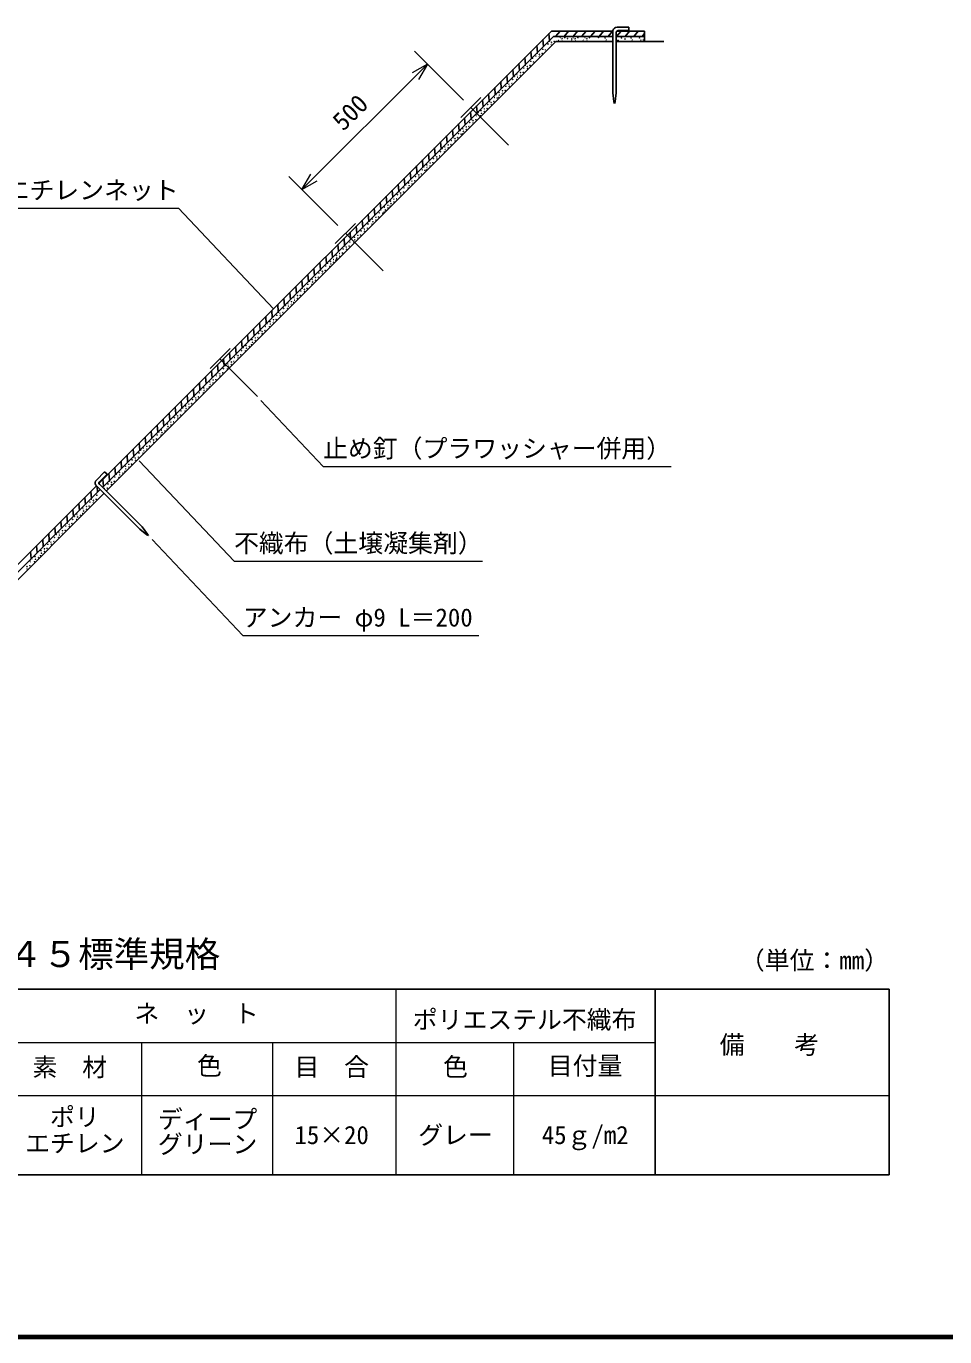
# Model space of a CAD drawing. Units: millimetres, scale not verified. Extents: x 200 to 8200, y 200 to 5825.
# Drawn here: x 1613 to 4200, y 200 to 3891 of the extents above; entities that cross this region are included whole.
import ezdxf
from ezdxf.enums import TextEntityAlignment as Align

# ---------------------------------------------------------------- set-up
doc = ezdxf.new("R2010")
doc.units = ezdxf.units.MM
doc.header["$LTSCALE"] = 20
doc.layers.add('C-MTR', color=5, linetype='Continuous')
doc.layers.add('C-MTR-TXT', color=5, linetype='Continuous')
for name, color, linetype, lineweight in [('C-MTR-FRAM', 5, 'Continuous', 25), ('C-MTR-LINE', 5, 'Continuous', 13), ('C-STR', 7, 'Continuous', 25), ('C-STR-DIM', 1, 'Continuous', 13), ('C-STR-HTXT', 1, 'Continuous', 13), ('C-TTL', 2, 'Continuous', 70)]:
    doc.layers.add(name, color=color, linetype=linetype, lineweight=lineweight)
doc.styles.add('ＭＳ ゴシック', font='')
doc.styles.get('ＭＳ ゴシック').set_extended_font_data('MS Gothic')

msp = doc.modelspace()

# ---------------------------------------------------------------- linework, layer by layer
at = {"layer": 'C-MTR-FRAM'}
for p, q in [((860.7, 1179.02), (4043.22, 1179.02)), ((3384.89, 1179.02), (3384.89, 656.02)), ((4043.22, 1179.02), (4043.22, 656.02)), ((860.7, 656.02), (4043.22, 656.02))]:
    msp.add_line(p, q, dxfattribs=at)
at = {"layer": 'C-MTR-LINE'}
for p, q in [((2654.58, 1179.02), (2654.58, 656.02)), ((1528.32, 1029.02), (3384.89, 1029.02)), ((1938.39, 1029.02), (1938.39, 656.02)), ((2306.74, 1029.02), (2306.74, 656.02)), ((2985.66, 1029.02), (2985.66, 656.02)), ((860.7, 879.02), (4043.22, 879.02))]:
    msp.add_line(p, q, dxfattribs=at)
at = {"layer": 'C-STR'}
for p, q in [((1818.19, 2603.07), (3092.12, 3877)), ((3092.12, 3877), (3265.55, 3877)), ((3116.86, 3877), (3104.27, 3862)), ((3140.86, 3877), (3128.27, 3862)), ((3166.09, 3877), (3153.5, 3862)), ((3190.09, 3877), (3177.5, 3862)), ((3215.32, 3877), (3202.73, 3862)), ((3239.32, 3877), (3226.73, 3862)), ((3264.55, 3877), (3251.96, 3862)), ((3265.55, 3878.79), (3265.55, 3703.08)), ((3288.55, 3877), (3275.96, 3862)), ((3276.44, 3877), (3354.55, 3877)), ((3277.07, 3887.68), (3310.01, 3887.68)), ((3310.01, 3878.06), (3279.96, 3878.06)), ((3312.55, 3877), (3299.96, 3862)), ((3310.01, 3878.06), (3310.01, 3887.68)), ((3319.37, 3877), (3334.06, 3877)), ((3336.55, 3877), (3323.96, 3862)), ((3354.55, 3877), (3354.55, 3847)), ((1828.22, 2591.88), (3098.33, 3862)), ((1838.83, 2581.28), (3104.55, 3847)), ((3068.4, 3853.27), (3070.1, 3833.77)), ((3085.37, 3870.24), (3087.07, 3850.74)), ((3098.33, 3862), (3265.55, 3862)), ((3104.55, 3847), (3265.55, 3847)), ((3274.55, 3873.08), (3274.55, 3703.08)), ((3274.55, 3862), (3354.55, 3862)), ((3274.55, 3847), (3408.73, 3847)), ((3354.55, 3869.85), (3347.96, 3862)), ((3017.48, 3802.36), (3019.19, 3782.85)), ((3034.46, 3819.33), (3036.16, 3799.82)), ((3051.43, 3836.3), (3053.13, 3816.79)), ((2983.54, 3768.42), (2985.25, 3748.91)), ((3000.51, 3785.39), (3002.22, 3765.88)), ((2949.6, 3734.48), (2951.31, 3714.97)), ((2966.57, 3751.45), (2968.28, 3731.94)), ((2915.66, 3700.54), (2917.37, 3681.03)), ((2932.63, 3717.51), (2934.34, 3698)), ((3268.55, 3678.08), (3265.55, 3703.08)), ((3271.55, 3678.08), (3274.55, 3703.08)), ((2893.88, 3689.97), (2837.31, 3633.4)), ((2971.66, 3555.62), (2865.6, 3661.68)), ((2881.72, 3666.6), (2883.43, 3647.09)), ((2898.69, 3683.57), (2900.4, 3664.06)), ((3268.55, 3678.08), (3270.05, 3673.08)), ((3270.05, 3673.08), (3271.55, 3678.08)), ((2847.78, 3632.65), (2849.49, 3613.15)), ((2864.75, 3649.62), (2866.46, 3630.12)), ((2796.87, 3581.74), (2798.57, 3562.24)), ((2813.84, 3598.71), (2815.54, 3579.21)), ((2830.81, 3615.68), (2832.52, 3596.18)), ((2762.93, 3547.8), (2764.63, 3528.29)), ((2779.9, 3564.77), (2781.6, 3545.27)), ((2728.99, 3513.86), (2730.69, 3494.35)), ((2745.96, 3530.83), (2747.66, 3511.32)), ((2695.04, 3479.92), (2696.75, 3460.41)), ((2712.01, 3496.89), (2713.72, 3477.38)), ((2661.1, 3445.98), (2662.81, 3426.47)), ((2678.07, 3462.95), (2679.78, 3443.44)), ((2627.16, 3412.04), (2628.87, 3392.53)), ((2576.25, 3361.13), (2577.96, 3341.62)), ((2593.22, 3378.1), (2594.93, 3358.59)), ((2610.19, 3395.07), (2611.9, 3375.56)), ((2540.33, 3335.42), (2483.76, 3278.85)), ((2542.31, 3327.18), (2544.02, 3307.68)), ((2559.28, 3344.15), (2560.99, 3324.65)), ((2508.37, 3293.24), (2510.07, 3273.74)), ((2618.61, 3201.57), (2512.54, 3307.63)), ((2525.34, 3310.21), (2527.05, 3290.71)), ((2474.43, 3259.3), (2476.13, 3239.8)), ((2491.4, 3276.27), (2493.1, 3256.77)), ((2440.49, 3225.36), (2442.19, 3205.85)), ((2457.46, 3242.33), (2459.16, 3222.82)), ((2389.57, 3174.45), (2391.28, 3154.94)), ((2406.54, 3191.42), (2408.25, 3171.91)), ((2423.52, 3208.39), (2425.22, 3188.88)), ((2355.63, 3140.51), (2357.34, 3121)), ((2372.6, 3157.48), (2374.31, 3137.97)), ((2321.69, 3106.57), (2323.4, 3087.06)), ((2338.66, 3123.54), (2340.37, 3104.03)), ((2287.75, 3072.63), (2289.46, 3053.12)), ((2304.72, 3089.6), (2306.43, 3070.09)), ((2253.81, 3038.68), (2255.52, 3019.18)), ((2270.78, 3055.66), (2272.49, 3036.15)), ((2219.87, 3004.74), (2221.57, 2985.24)), ((2236.84, 3021.71), (2238.55, 3002.21)), ((2187.77, 2982.86), (2131.21, 2926.29)), ((2265.06, 2848.01), (2158.99, 2954.08)), ((2168.96, 2953.83), (2170.66, 2934.33)), ((2185.93, 2970.8), (2187.63, 2951.3)), ((2202.9, 2987.77), (2204.6, 2968.27)), ((2135.02, 2919.89), (2136.72, 2900.38)), ((2151.99, 2936.86), (2153.69, 2917.35)), ((2101.07, 2885.95), (2102.78, 2866.44)), ((2118.04, 2902.92), (2119.75, 2883.41)), ((2067.13, 2852.01), (2068.84, 2832.5)), ((2084.1, 2868.98), (2085.81, 2849.47)), ((2033.19, 2818.07), (2034.9, 2798.56)), ((2050.16, 2835.04), (2051.87, 2815.53)), ((1999.25, 2784.13), (2000.96, 2764.62)), ((2016.22, 2801.1), (2017.93, 2781.59)), ((1948.34, 2733.21), (1950.05, 2713.71)), ((1965.31, 2750.19), (1967.02, 2730.68)), ((1982.28, 2767.16), (1983.99, 2747.65)), ((1914.4, 2699.27), (1916.1, 2679.77)), ((1931.37, 2716.24), (1933.08, 2696.74)), ((1880.46, 2665.33), (1882.16, 2645.83)), ((1897.43, 2682.3), (1899.13, 2662.8)), ((1811.01, 2612.64), (1834.3, 2635.94)), ((1841.1, 2629.15), (1819.85, 2607.88)), ((1841.1, 2629.15), (1834.3, 2635.94)), ((1846.52, 2631.39), (1848.22, 2611.88)), ((1863.49, 2648.36), (1865.19, 2628.86)), ((1177.93, 1962.8), (1811.24, 2596.12)), ((1188.53, 1952.19), (1821.85, 2585.52)), ((1809.15, 2598.21), (1933.44, 2474)), ((1812.83, 2594.53), (1814.28, 2577.94)), ((1819.55, 2600.54), (1939.8, 2480.36)), ((1829.55, 2614.42), (1831.25, 2594.91)), ((1199.14, 1941.59), (1832.46, 2574.91)), ((1761.66, 2546.54), (1763.37, 2527.03)), ((1778.63, 2563.51), (1780.34, 2544)), ((1795.6, 2580.48), (1797.31, 2560.97)), ((1727.72, 2512.6), (1729.43, 2493.09)), ((1744.69, 2529.57), (1746.4, 2510.06)), ((1693.78, 2478.66), (1695.49, 2459.15)), ((1710.75, 2495.63), (1712.46, 2476.12)), ((1953.24, 2458.45), (1933.44, 2474)), ((1955.36, 2460.57), (1939.8, 2480.36)), ((1659.84, 2444.72), (1661.55, 2425.21)), ((1676.81, 2461.69), (1678.52, 2442.18)), ((1953.24, 2458.45), (1957.84, 2455.97)), ((1957.84, 2455.97), (1955.36, 2460.57)), ((1625.9, 2410.77), (1627.61, 2391.27)), ((1642.87, 2427.74), (1644.58, 2408.24))]:
    msp.add_line(p, q, dxfattribs=at)
at = {"layer": 'C-STR', "color": 1}
msp.add_line((2644.13, 3429.01), (2645.84, 3409.5), dxfattribs=at)
at = {"layer": 'C-STR'}
for centre in [(3082.8, 3840.22), (3087.52, 3848.62), (3092.34, 3845.16), (3092.68, 3839.03), (3100.05, 3848.01), (3112.8, 3850.22), (3117.52, 3858.62), (3122.34, 3855.16), (3122.68, 3849.03), (3130.05, 3858.01), (3137.52, 3855.62), (3149.8, 3850.22), (3150.05, 3855.01), (3154.52, 3858.62), (3159.34, 3855.16), (3159.68, 3849.03), (3167.05, 3858.01), (3182.8, 3850.22), (3187.52, 3858.62), (3192.34, 3855.16), (3192.68, 3849.03), (3200.05, 3858.01), (3224.65, 3858.49), (3243.6, 3857.59), (3247.51, 3851.3), (3279.88, 3850.9), (3289.5, 3857.59), (3299.74, 3854.33), (3316.83, 3857.59), (3320.74, 3851.3), (3340.83, 3857.59), (3344.74, 3851.3), (3351.64, 3852.28), (3048.85, 3806.28), (3053.58, 3814.68), (3058.4, 3811.21), (3058.74, 3805.09), (3066.11, 3814.07), (3068.18, 3825.6), (3075.39, 3823.92), (3014.91, 3772.34), (3019.64, 3780.74), (3024.46, 3777.27), (3024.8, 3771.15), (3032.17, 3780.13), (3034.24, 3791.66), (3038.96, 3800.06), (3041.45, 3789.98), (2968.72, 3729.83), (2981.25, 3729.22), (2983.33, 3740.75), (2988.05, 3749.15), (2994.58, 3740.22), (2995.9, 3754.43), (2997.21, 3747.12), (3005.47, 3759.71), (3005.47, 3751.83), (3012.84, 3760.81), (2937.14, 3698.24), (2944.99, 3703.52), (2946.3, 3696.21), (2954.55, 3708.8), (2954.56, 3700.91), (2961.93, 3709.89), (2964, 3721.43), (2973.55, 3726.36), (2973.89, 3720.24), (2903.64, 3657.89), (2911.02, 3658.98), (2913.09, 3670.51), (2917.81, 3678.92), (2922.64, 3675.45), (2922.97, 3669.33), (2930.34, 3678.31), (2932.41, 3689.84), (2939.63, 3688.16), (2943.66, 3689.31), (2862.18, 3619.6), (2866.9, 3628), (2871.72, 3624.54), (2872.06, 3618.42), (2879.43, 3627.4), (2881.5, 3638.93), (2886.23, 3647.33), (2892.75, 3638.4), (2894.08, 3652.6), (2895.38, 3645.3), (2903.65, 3650), (2830.59, 3588.02), (2835.31, 3596.42), (2837.8, 3586.33), (2841.84, 3587.49), (2843.16, 3601.69), (2844.47, 3594.39), (2852.73, 3606.97), (2852.74, 3599.09), (2860.11, 3608.07), (2784.4, 3545.51), (2792.25, 3550.78), (2793.56, 3543.48), (2801.82, 3556.06), (2801.83, 3548.18), (2809.19, 3557.16), (2811.27, 3568.69), (2815.99, 3577.09), (2820.81, 3573.63), (2821.15, 3567.5), (2828.52, 3576.48), (2758.28, 3506.25), (2760.35, 3517.78), (2765.08, 3526.18), (2769.9, 3522.72), (2770.24, 3516.59), (2777.61, 3525.57), (2779.68, 3537.11), (2790.93, 3536.57), (2714.17, 3475.27), (2718.99, 3471.8), (2726.7, 3474.66), (2728.77, 3486.19), (2733.49, 3494.59), (2735.98, 3484.51), (2740.02, 3485.66), (2741.34, 3499.87), (2742.65, 3492.56), (2750.91, 3505.15), (2750.91, 3497.27), (2677.86, 3435.28), (2682.58, 3443.68), (2689.11, 3434.75), (2690.43, 3448.96), (2691.74, 3441.65), (2700, 3454.24), (2700, 3446.35), (2707.37, 3455.34), (2709.44, 3466.87), (2719.33, 3465.68), (2639.52, 3398.05), (2649.08, 3403.33), (2649.09, 3395.44), (2656.46, 3404.42), (2658.53, 3415.96), (2663.25, 3424.36), (2668.08, 3420.89), (2668.42, 3414.77), (2675.78, 3423.75), (2607.62, 3365.04), (2612.34, 3373.45), (2617.5, 3363.86), (2621.22, 3366.87), (2622.55, 3381.07), (2624.87, 3372.84), (2632.11, 3386.36), (2632.12, 3378.47), (2638.19, 3383.84), (2640.83, 3390.74), (2561.43, 3322.53), (2573.96, 3321.93), (2576.03, 3333.46), (2580.76, 3341.86), (2587.28, 3332.93), (2588.61, 3347.13), (2589.91, 3339.83), (2598.17, 3352.42), (2598.18, 3344.53), (2605.55, 3353.51), (2529.84, 3290.95), (2537.69, 3296.22), (2539, 3288.92), (2547.26, 3301.5), (2547.27, 3293.62), (2554.64, 3302.6), (2556.71, 3314.13), (2566.25, 3319.07), (2566.59, 3312.95), (2496.35, 3250.59), (2503.72, 3251.69), (2505.8, 3263.22), (2510.52, 3271.62), (2515.34, 3268.16), (2515.68, 3262.03), (2523.05, 3271.01), (2525.12, 3282.55), (2536.37, 3282.02), (2457.24, 3214.66), (2461.96, 3223.06), (2468.49, 3214.13), (2469.81, 3228.34), (2471.12, 3221.04), (2479.38, 3233.62), (2479.39, 3225.74), (2485.46, 3231.1), (2486.75, 3234.72), (2486.78, 3245.31), (2488.09, 3238.01), (2496.36, 3242.71), (2418.9, 3177.43), (2428.47, 3182.71), (2428.47, 3174.83), (2435.84, 3183.81), (2437.91, 3195.34), (2442.64, 3203.74), (2447.46, 3200.27), (2447.8, 3194.15), (2455.17, 3203.13), (2387, 3144.43), (2391.73, 3152.83), (2396.55, 3149.36), (2396.89, 3143.24), (2404.26, 3152.22), (2406.33, 3163.75), (2411.05, 3172.15), (2417.58, 3163.22), (2420.21, 3170.12), (2343.17, 3104.27), (2351.02, 3109.55), (2352.33, 3102.24), (2360.58, 3114.83), (2360.59, 3106.94), (2366.67, 3112.31), (2367.99, 3126.52), (2369.3, 3119.21), (2377.56, 3131.8), (2377.56, 3123.91), (2384.93, 3132.89), (2309.67, 3063.92), (2317.05, 3065.01), (2319.12, 3076.55), (2323.84, 3084.95), (2328.67, 3081.48), (2329.01, 3075.36), (2336.37, 3084.34), (2338.45, 3095.87), (2349.7, 3095.34), (2272.93, 3034.03), (2277.75, 3030.57), (2285.46, 3033.43), (2287.53, 3044.96), (2292.26, 3053.36), (2298.78, 3044.43), (2300.11, 3058.63), (2301.41, 3051.33), (2309.68, 3056.03), (2232.22, 2990.75), (2247.87, 2993.52), (2249.19, 3007.72), (2250.5, 3000.42), (2258.76, 3013), (2258.77, 3005.12), (2266.14, 3014.1), (2268.21, 3025.63), (2278.09, 3024.45), (2200.33, 2957.75), (2205.05, 2966.15), (2209.87, 2962.69), (2210.21, 2956.56), (2217.58, 2965.54), (2219.65, 2977.08), (2224.37, 2985.48), (2230.9, 2976.55), (2233.53, 2983.45), (2241.8, 2988.15), (2154.14, 2915.24), (2168.74, 2926.16), (2173.46, 2934.57), (2179.99, 2925.63), (2181.31, 2939.84), (2182.62, 2932.54), (2190.88, 2945.12), (2190.89, 2937.24), (2198.25, 2946.22), (2130.4, 2888.93), (2131.71, 2881.62), (2139.97, 2894.21), (2139.97, 2886.33), (2147.34, 2895.31), (2149.41, 2906.84), (2158.96, 2911.78), (2159.3, 2905.65), (2166.67, 2914.63), (2086.26, 2847.36), (2091.08, 2843.89), (2098.79, 2846.75), (2100.86, 2858.28), (2105.58, 2866.68), (2112.11, 2857.75), (2113.43, 2871.96), (2114.74, 2864.65), (2123, 2869.36), (2129.08, 2874.72), (2049.95, 2807.37), (2054.67, 2815.77), (2061.2, 2806.84), (2062.52, 2821.05), (2063.83, 2813.74), (2072.09, 2826.33), (2072.09, 2818.44), (2079.46, 2827.42), (2081.53, 2838.96), (2091.42, 2837.77), (2011.61, 2770.13), (2021.17, 2775.42), (2028.55, 2776.51), (2030.62, 2788.05), (2035.34, 2796.45), (2040.17, 2792.98), (2040.51, 2786.86), (2047.87, 2795.84), (1982.06, 2739.49), (1986.79, 2747.89), (1993.31, 2738.96), (1994.64, 2753.16), (1995.94, 2745.86), (2004.21, 2750.56), (2010.28, 2755.93), (2012.91, 2762.83), (2021.18, 2767.53), (1935.88, 2696.98), (1943.72, 2702.25), (1945.03, 2694.95), (1953.29, 2707.53), (1953.3, 2699.65), (1960.67, 2708.63), (1962.74, 2720.16), (1967.46, 2728.56), (1972.28, 2725.1), (1972.62, 2718.98), (1979.99, 2727.96), (1909.75, 2657.72), (1911.83, 2669.25), (1916.55, 2677.65), (1921.37, 2674.19), (1921.71, 2668.06), (1929.08, 2677.04), (1931.15, 2688.58), (1942.4, 2688.05), (1863.27, 2620.69), (1867.99, 2629.1), (1874.52, 2620.16), (1875.84, 2634.37), (1877.15, 2627.07), (1885.42, 2631.77), (1891.49, 2637.13), (1892.81, 2651.34), (1894.12, 2644.04), (1902.38, 2656.62), (1902.39, 2648.74), (1834.5, 2588.74), (1841.87, 2589.84), (1843.94, 2601.37), (1848.67, 2609.77), (1853.49, 2606.31), (1853.83, 2600.18), (1861.2, 2609.16), (1793.03, 2550.46), (1797.76, 2558.86), (1802.58, 2555.39), (1802.92, 2549.27), (1810.29, 2558.25), (1812.36, 2569.78), (1749.2, 2510.3), (1757.05, 2515.58), (1766.62, 2512.97), (1772.7, 2518.34), (1774.02, 2532.55), (1775.33, 2525.24), (1783.59, 2537.83), (1783.59, 2529.94), (1790.96, 2538.92), (1725.15, 2482.58), (1729.87, 2490.98), (1734.7, 2487.51), (1735.04, 2481.39), (1742.4, 2490.37), (1744.48, 2501.9), (1755.73, 2501.37), (1758.36, 2508.27), (1678.96, 2440.06), (1683.78, 2436.6), (1691.49, 2439.46), (1693.56, 2450.99), (1698.29, 2459.39), (1704.81, 2450.46), (1706.14, 2464.66), (1707.44, 2457.36), (1715.7, 2469.95), (1715.71, 2462.06), (1723.08, 2471.04), (1653.9, 2399.55), (1655.22, 2413.75), (1656.53, 2406.45), (1664.79, 2419.03), (1664.8, 2411.15), (1672.17, 2420.13), (1674.24, 2431.66), (1684.12, 2430.48), (1615.9, 2368.72), (1616.24, 2362.59), (1623.61, 2371.57), (1625.68, 2383.11), (1630.4, 2391.51), (1636.93, 2382.58), (1638.25, 2396.78), (1639.56, 2389.48), (1647.83, 2394.18)]:
    msp.add_circle(centre, 0.3, dxfattribs=at)
for centre, radius, start, end in [((3277.23, 3875.56), 12.12, 90.74558, 164.52089), ((3279.55, 3873.08), 5, 85.32404, 180), ((1819.69, 2604.18), 12.12, 135.76262, 209.53793), ((1823.09, 2604.07), 5, 130.3409, 225.01704)]:
    msp.add_arc(centre, radius, start, end, dxfattribs=at)
at = {"layer": 'C-STR-DIM'}
for p, q in [((2844.74, 3682.54), (2706.86, 3820.42)), ((2389.74, 3430.43), (2743.29, 3783.99)), ((2743.29, 3783.99), (2699.99, 3758.99)), ((2743.29, 3783.99), (2718.29, 3740.69)), ((2749.28, 3778), (2771.58, 3755.7)), ((2389.74, 3430.43), (2414.74, 3473.74)), ((2491.19, 3328.98), (2353.31, 3466.87)), ((2389.74, 3430.43), (2433.04, 3455.43))]:
    msp.add_line(p, q, dxfattribs=at)
at = {"layer": 'C-STR-HTXT'}
for p, q in [((1412.69, 3378.05), (2042.69, 3378.05)), ((2042.69, 3378.05), (2309.92, 3094.79)), ((2274.32, 2836.22), (2449.5, 2650.53)), ((1931.53, 2666.9), (2198.75, 2383.64)), ((2449.5, 2650.53), (3429.5, 2650.53)), ((1968.07, 2445.01), (2223.22, 2174.56)), ((2198.75, 2383.64), (2898.75, 2383.64)), ((2223.22, 2174.56), (2888.22, 2174.56))]:
    msp.add_line(p, q, dxfattribs=at)
at = {"layer": 'C-TTL'}
msp.add_lwpolyline([(200, 200), (8200, 200), (8200, 5740), (200, 5740)], close=True, dxfattribs=at)

# ---------------------------------------------------------------- texts
at = {"layer": 'C-MTR', "style": 'ＭＳ ゴシック'}
msp.add_text('ドレーンシート４５標準規格', height=73.31, dxfattribs=at).set_placement((859.88, 1219.02), align=Align.BOTTOM_LEFT)
at = {"layer": 'C-MTR-TXT', "style": 'ＭＳ ゴシック'}
msp.add_text('（単位：mm）', height=51.32, dxfattribs=at).set_placement((3623.22, 1219.02), align=Align.BOTTOM_LEFT)
for s, p in [('ネ\u3000ッ\u3000ト', (2093.24, 1069.02)), ('色', (2129.28, 922.16)), ('素\u3000材', (1736.13, 918.02)), ('目\u3000合', (2473.6, 919.02)), ('色', (2822.23, 919.02)), ('目付量', (3187.04, 922.16)), ('ポリ', (1750.33, 778.02)), ('エチレン', (1750.33, 704.02))]:
    msp.add_text(s, height=51.32, dxfattribs=at).set_placement(p, align=Align.BOTTOM_CENTER)
for s, p in [('ポリエステル不織布', (3016.86, 1093.1)), ('備\u3000\u3000考', (3706.13, 1022.43)), ('15×20', (2473.6, 768.21)), ('グレー', (2822.23, 768.21)), ('45ｇ/m2', (3187.52, 768.21))]:
    msp.add_text(s, height=51.32, dxfattribs=at).set_placement(p, align=Align.MIDDLE_CENTER)
for s, p in [('ディープ', (1984.09, 838.21)), ('グリーン', (1984.09, 768.21))]:
    msp.add_text(s, height=51.32, dxfattribs=at).set_placement(p, align=Align.TOP_LEFT)
at = {"layer": 'C-STR-DIM', "color": 7, "style": 'ＭＳ ゴシック'}
msp.add_text('500', height=51.32, rotation=45, dxfattribs=at).set_placement((2517.52, 3582.08), align=Align.BOTTOM_LEFT)
at = {"layer": 'C-STR-HTXT', "color": 7, "style": 'ＭＳ ゴシック'}
for s, p in [('ポリエチレンネット', (1412.69, 3388.05)), ('止め釘（プラワッシャー併用）', (2449.5, 2660.53)), ('不織布（土壌凝集剤）', (2198.75, 2393.64)), ('アンカー φ9 L＝200', (2223.22, 2184.56))]:
    msp.add_text(s, height=51.32, dxfattribs=at).set_placement(p, align=Align.BOTTOM_LEFT)

doc.saveas('drawing.dxf')
